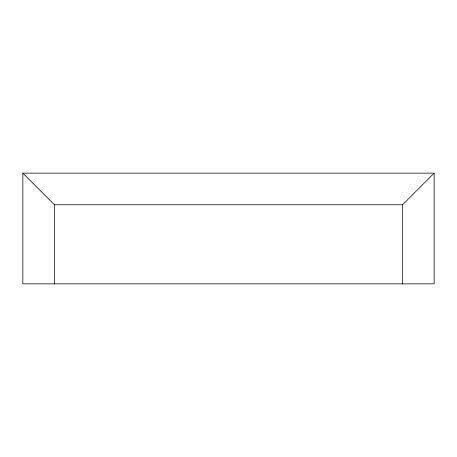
<?xml version="1.0" encoding="UTF-8"?>
<svg xmlns="http://www.w3.org/2000/svg" width="457" height="457" viewBox="0 0 457 457"><rect width="100%" height="100%" fill="white"/><g stroke="black" fill="none" stroke-linecap="round" stroke-linejoin="round"><path stroke-width="0.69" d="M22.85 173.134L54.486 204.77L402.514 204.77L434.15 173.134L434.15 283.866L22.85 283.866L22.85 173.134L434.15 173.134M402.514 204.77L402.514 283.866M54.486 204.77L54.486 283.866"/></g></svg>
